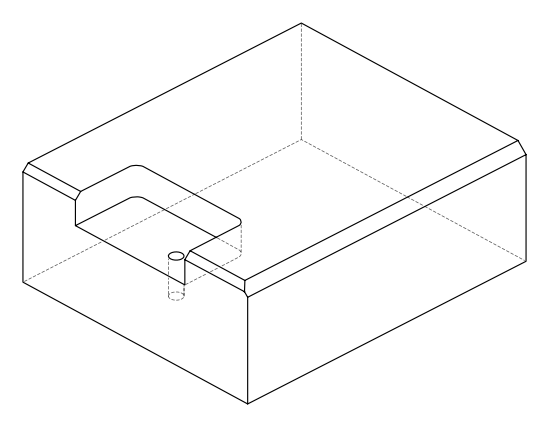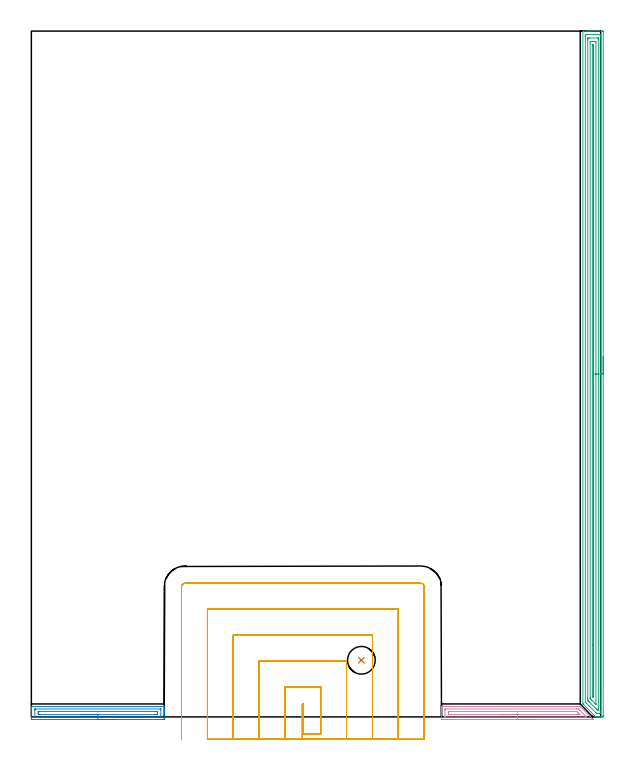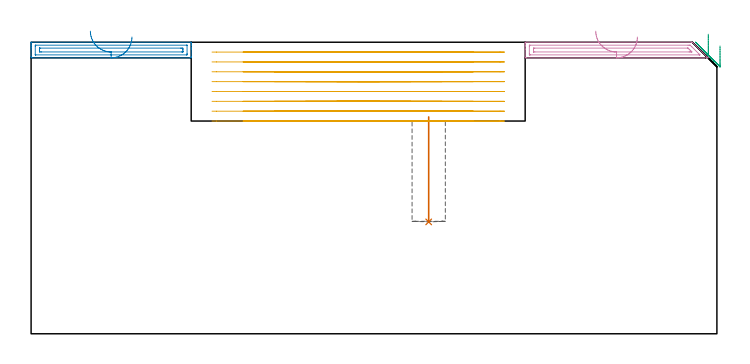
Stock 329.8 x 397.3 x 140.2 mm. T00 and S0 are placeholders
(PLAN: 5 operations, 2 tool changes, 48.1 min)
(1 INDEXABLE_INSERT_DRILL_BLIND_HOLE_FROM_SOLID | STEP1POCKET | NXT0302_003 | 0.21 min | 17302 mm3)
(2 AREA_MILL | FG_CHAMFER_SURFACE | UGT0205_001 | 2.05 min | 2299 mm3)
(3 AREA_MILL_1 | FG_CHAMFER_SURFACE_1 | UGT0205_001 | 15.98 min | 27811 mm3)
(4 AREA_MILL_2 | FG_CHAMFER_SURFACE_2 | UGT0205_001 | 2.23 min | 2309 mm3)
(5 MILL_SLOT | SLOT_PARTIAL_RECTANGULAR | UGT0201_094 | Follow Part, ap 5, ae 75% | 27.66 min | 522049 mm3)
(TOOL NXT0302_003 | Index. Insert Drill 16mm [880-D1600L20-05] | D16 PA176 FL80 Z2)
(TOOL UGT0205_001 | Chamfer Mill 20 x 3 x 45 deg. | D20 FL50 Z2)
(TOOL UGT0201_094 | End mill 20 mm | D20 FL38 Z4)
(OP 1 INDEXABLE_INSERT_DRILL_BLIND_HOLE_FROM_SOLID)
G17 G21 G94 G90
T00 M6
G54
G17 G0 G90 X191.2 Y32.8 S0 M3
G43 Z150.2 H1
G94 G81 G98 Z53.8 F250. R104.3
G80
M5
M2
(OP 2 AREA_MILL)
G17 G21 G94 G90
T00 M6
G54
G17 G0 G90 X48.5 Y-1.5 S1061 M3
G43 Z150.2 H0
Z142.7
G94 G1 X48.462 Z141.828 F250.
X48.348 Z140.964
X48.159 Z140.112
X47.897 Z139.28
X47.563 Z138.474
X47.16 Z137.7
X46.692 Z136.964
X46.16 Z136.272
X45.571 Z135.629
X44.928 Z135.04
X44.236 Z134.508
X43.5 Z134.04
X42.726 Z133.637
X41.92 Z133.303
X41.088 Z133.041
X40.236 Z132.852
X39.372 Z132.738
X38.5 Z132.7
X0.597 Y-1.499 Z132.701
X0.007 Y-1.491 Z132.705
X0.003 Y-1.473 Z132.724
X0. Y-0.878 Z133.319
Y2.697 Z136.891
Y3.288 Z137.485
Y3.59 Z137.787
Y4.182 Z138.378
Y4.484 Z138.679
Y5.089 Z139.288
Y5.579 Z139.778
X0.002 Y5.941 Z140.133
X0.005 Y5.975 Z140.166
X0.01 Y6.005 Z140.195
X0.147 Y6. Z140.2
X76.853
X76.99 Y6.005 Z140.195
X76.993 Y5.943 Z140.135
X77. Y5.579 Z139.778
Y5.089 Z139.288
Y4.484 Z138.679
Y3.288 Z137.485
Y2.697 Z136.891
X76.999 Y-0.878 Z133.319
X76.997 Y-1.473 Z132.724
X76.993 Y-1.491 Z132.706
X76.403 Y-1.5 Z132.7
X38.5
Y-0.086 Z134.114
X2.279 Y-0.085 Z134.115
X2.076 Y-0.082 Z134.118
X2.023 Y-0.079 Z134.121
X2.01 Y-0.069 Z134.131
X2.004 Y-0.038 Z134.162
X2.001 Y0.016 Z134.216
Y3.971 Z138.171
X2.007 Y4.484 Z138.684
X2.01 Y4.573 Z138.773
X2.178 Y4.582 Z138.782
X2.28 Y4.585 Z138.785
X74.721
X74.923 Y4.582 Z138.782
X74.977 Y4.579 Z138.779
X74.99 Y4.569 Z138.769
X74.996 Y4.538 Z138.738
X74.999 Y4.484 Z138.684
X75. Y0.529 Z134.729
X74.993 Y0.016 Z134.216
X74.99 Y-0.073 Z134.127
X74.822 Y-0.082 Z134.118
X74.72 Y-0.085 Z134.115
X38.5 Y-0.086 Z134.114
Y1.328 Z135.528
X5.056 Y1.329 Z135.529
X4.637
X4.164 Y1.333 Z135.533
X4.016 Y1.335 Z135.535
X4.006 Y1.639 Z135.839
X4.002 Y1.803 Z136.003
X4. Y1.967 Z136.167
Y2.697 Z136.897
Y2.861 Z137.061
X4.002 Y3.026 Z137.226
X4.007 Y3.135 Z137.335
X4.011 Y3.166 Z137.366
X4.018 Y3.168 Z137.368
X4.046 Y3.17 Z137.37
X4.164 Y3.171 Z137.371
X4.582
X71.944
X72.363
X72.836 Y3.167 Z137.367
X72.984 Y3.165 Z137.365
X72.994 Y2.861 Z137.061
X72.998 Y2.697 Z136.897
X73. Y2.533 Z136.733
Y1.803 Z136.003
Y1.639 Z135.839
X72.998 Y1.474 Z135.674
X72.993 Y1.365 Z135.565
X72.989 Y1.334 Z135.534
X72.982 Y1.332 Z135.532
X72.954 Y1.33 Z135.53
X72.836 Y1.329 Z135.529
X72.418 Y1.328 Z135.528
X38.5
X37.628 Z135.566
X36.764 Z135.68
X35.912 Z135.869
X35.08 Z136.131
X34.274 Z136.465
X33.5 Z136.868
X32.764 Z137.337
X32.072 Z137.868
X31.429 Z138.457
X30.84 Z139.101
X30.308 Z139.793
X29.84 Z140.528
X29.437 Z141.302
X29.103 Z142.108
X28.841 Z142.94
X28.652 Z143.792
X28.538 Z144.657
X28.5 Z145.528
G0 Z150.2
M5
M2
(OP 3 AREA_MILL_1)
G17 G21 G94 G90
T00 M6
G54
G17 G0 G90 X331.3 Y208.65 S1061 M3
G43 Z150.2 H0
Z138.4
G94 G1 Y208.612 Z137.528 F250.
Y208.498 Z136.663
Y208.309 Z135.812
Y208.047 Z134.98
Y207.713 Z134.174
Y207.31 Z133.4
Y206.842 Z132.664
Y206.31 Z131.972
Y205.721 Z131.329
Y205.078 Z130.74
Y204.386 Z130.208
Y203.65 Z129.74
Y202.876 Z129.337
Y202.07 Z129.003
Y201.238 Z128.741
Y200.386 Z128.552
Y199.522 Z128.438
Y198.65 Z128.4
Y0.955
X331.299 Y0.627 Z128.401
X331.294 Y0.068 Z128.403
X331.291 Y0.008 Z128.405
X330.737 Y0. Z128.959
X330.471 Z129.224
X329.847 Z129.847
X329.316 Z130.38
X328.958 Z130.738
X328.427 Z131.269
X328.068 Z131.626
X327.179 Z132.519
X327.009 Y0.002 Z132.688
X326.969 Y0.031 Z132.731
X326.67 Y0.329 Z133.028
X319.687 Y7.313 Z140.013
X319.61 Y7.392 Z140.089
X319.504 Y7.505 Z140.19
X319.5 Y7.779 Z140.2
Y397.12
X319.503 Y397.29 Z140.188
X319.546 Y397.293 Z140.146
X319.954 Y397.3 Z139.745
X320.236 Z139.464
X320.953 Z138.742
X322.201 Z137.496
X323.621 Z136.074
X330.737 Z128.961
X331.004 Y397.298 Z128.693
X331.292 Y397.29 Z128.406
X331.299 Y397.001 Z128.399
X331.3 Y198.65 Z128.4
X329.886 Z129.814
Y3.309
X329.884 Y2.415 Z129.816
X329.882 Y2.38 Z129.818
X329.847 Y2.01 Z129.853
X329.369 Y2.002 Z130.331
X328.068 Y2. Z131.632
X327.591 Y2.001 Z132.109
X327.489 Y2.006 Z132.211
X327.465 Y2.01 Z132.235
X327.42 Y2.042 Z132.28
X327.324 Y2.131 Z132.376
X327.179 Y2.271 Z132.521
X321.671 Y7.779 Z138.029
X320.953 Y8.509 Z138.747
X320.921 Y8.561 Z138.779
X320.917 Y8.635 Z138.783
X320.915 Y8.673 Z138.785
X320.914 Y393.991 Z138.786
X320.916 Y394.885 Z138.784
X320.918 Y394.92 Z138.782
X320.953 Y395.29 Z138.747
X321.431 Y395.298 Z138.269
X321.842 Y395.299 Z137.858
X322.319 Y395.3 Z137.381
X328.958 Y395.299 Z130.742
X329.436 Y395.298 Z130.264
X329.847 Y395.29 Z129.853
X329.882 Y394.885 Z129.818
X329.884 Y394.848 Z129.816
X329.886 Y393.991 Z129.814
Y198.65
X328.472 Z131.228
X328.471 Y5.097 Z131.229
X328.47 Y4.693 Z131.23
X328.467 Y4.203 Z131.233
X328.465 Y4.011 Z131.235
X328.266 Y4.005 Z131.434
X328.068 Y4.01 Z131.632
X327.885 Y4.026 Z131.815
X327.7 Y4.203 Z132.
X327.179 Y4.721 Z132.521
X326.802 Y5.097 Z132.898
X323.621 Y8.278 Z136.079
X323.226 Y8.673 Z136.474
X322.732 Y9.17 Z136.968
X322.339 Y9.567 Z137.361
X322.333 Y9.968 Z137.367
X322.33 Y10.461 Z137.37
X322.329 Y10.866 Z137.371
Y392.203
X322.33 Y392.607 Z137.37
X322.333 Y393.097 Z137.367
X322.335 Y393.29 Z137.365
X322.532 Y393.297 Z137.168
X322.732 Y393.299 Z136.968
X323.419 Y393.3 Z136.281
X328.271 Y393.299 Z131.429
X328.405 Y393.295 Z131.295
X328.453 Y393.29 Z131.247
X328.466 Y393.286 Z131.234
X328.467 Y393.279 Z131.233
X328.47 Y393.232 Z131.23
X328.471 Y393.097 Z131.229
X328.472 Y392.691 Z131.228
Y198.65
X327.057 Z132.643
Y7.779
X327.055 Y7.481 Z132.645
X327.052 Y7.333 Z132.648
X327.051 Y7.312 Z132.649
X327.03 Y7.328 Z132.67
X326.984 Y7.37 Z132.716
X326.57 Y7.779 Z133.13
X324.511 Y9.838 Z135.189
X323.889 Y10.461 Z135.811
X323.8 Y10.556 Z135.9
X323.75 Y10.611 Z135.95
X323.748 Y10.655 Z135.952
X323.745 Y10.847 Z135.955
X323.743 Y11.233 Z135.957
Y11.355
Y390.415
X323.747 Y391.182 Z135.953
X323.75 Y391.287 Z135.95
X323.85 Y391.291 Z135.85
X324.07 Y391.296 Z135.63
X324.511 Y391.3 Z135.189
X326.289 Z133.411
X326.733 Y391.296 Z132.967
X326.95 Y391.292 Z132.75
X327.05 Y391.288 Z132.65
X327.057 Y390.415 Z132.643
Y198.65
X325.643 Z134.057
Y11.355
X325.642 Y11.235 Z134.058
X325.641 Y11.207 Z134.059
X325.637 Y11.183 Z134.063
X325.635 Y11.175 Z134.065
X325.601 Y11.206 Z134.099
X325.443 Y11.355 Z134.257
X325.168 Y11.642 Z134.532
X325.164 Y11.713 Z134.536
X325.16 Y11.842 Z134.54
X325.158 Y12.005 Z134.542
X325.157 Y41.67 Z134.543
Y388.871
X325.159 Y389.116 Z134.541
X325.164 Y389.277 Z134.536
X325.165 Y389.292 Z134.535
X325.171 Y389.294 Z134.529
X325.191 Y389.298 Z134.509
X325.233 Y389.299 Z134.467
X325.4 Y389.298 Z134.3
X325.625 Y389.295 Z134.075
X325.637 Y389.284 Z134.063
X325.64 Y389.28 Z134.06
X325.643 Y388.627 Z134.057
Y388.382
Y198.65
Y197.778 Z134.095
Y196.914 Z134.209
Y196.062 Z134.398
Y195.23 Z134.66
Y194.424 Z134.994
Y193.65 Z135.397
Y192.914 Z135.865
Y192.222 Z136.396
Y191.579 Z136.986
Y190.99 Z137.629
Y190.458 Z138.321
Y189.99 Z139.057
Y189.587 Z139.831
Y189.253 Z140.637
Y188.991 Z141.469
Y188.802 Z142.32
Y188.688 Z143.185
Y188.65 Z144.057
G0 Z150.2
M5
M2
(OP 4 AREA_MILL_2)
G17 G21 G94 G90
T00 M6
G54
G17 G0 G90 X291.55 Y-1.5 S1061 M3
G43 Z150.2 H0
Z142.7
G94 G1 X291.512 Z141.828 F250.
X291.398 Z140.964
X291.209 Z140.112
X290.947 Z139.28
X290.613 Z138.474
X290.21 Z137.7
X289.741 Z136.964
X289.21 Z136.272
X288.621 Z135.629
X287.978 Z135.04
X287.286 Z134.509
X286.55 Z134.04
X285.776 Z133.637
X284.97 Z133.303
X284.138 Z133.041
X283.286 Z132.852
X282.422 Z132.738
X281.55 Z132.7
X238.219
X237.602 Y-1.497 Z132.701
X237.601 Y-1.496
X237.6 Y2.697 Z136.891
Y4.139 Z138.336
Y4.484 Z138.679
Y5.174 Z139.373
Y5.52 Z139.72
X237.607 Y5.935 Z140.127
X237.61 Y6.005 Z140.195
X237.768 Y6. Z140.2
X317.734
X318.005 Y5.994 Z140.192
X318.126 Y5.874 Z140.073
X318.175 Y5.825 Z140.025
X325.179 Y-1.178 Z133.021
X325.326 Y-1.325 Z132.872
X325.476 Y-1.48 Z132.718
X325.483 Y-1.494 Z132.703
X325.476 Y-1.499 Z132.699
X281.55 Y-1.5 Z132.7
Y-0.086 Z134.114
X240.006 Y-0.085 Z134.115
X239.904 Y-0.084 Z134.116
X239.702 Y-0.079 Z134.121
X239.609 Y-0.071 Z134.129
X239.606 Y-0.042 Z134.158
X239.604 Y0.016 Z134.216
X239.6 Y0.421 Z134.621
X239.601 Y3.995 Z138.195
X239.608 Y4.484 Z138.684
X239.61 Y4.579 Z138.779
X239.803 Y4.583 Z138.783
X239.905 Y4.585 Z138.785
X315.947 Y4.586 Z138.786
X316.74 Y4.584 Z138.784
X316.84 Y4.582 Z138.782
X316.937 Y4.579 Z138.779
X317.054 Y4.484 Z138.684
X317.734 Y3.816 Z138.016
X321.307 Y0.243 Z134.443
X321.53 Y0.016 Z134.216
X321.602 Y-0.063 Z134.137
X321.615 Y-0.079 Z134.121
X321.577 Y-0.081 Z134.119
X321.51 Y-0.084 Z134.116
X321.408 Y-0.085 Z134.115
X321.307 Y-0.086 Z134.114
X281.55
Y1.328 Z135.528
X242.267 Y1.329 Z135.529
X241.793 Y1.331 Z135.531
X241.636 Y1.334 Z135.534
X241.616 Y1.335 Z135.535
X241.61 Y1.38 Z135.58
X241.605 Y1.482 Z135.682
X241.601 Y1.61 Z135.81
Y2.697 Z136.897
X241.602 Y2.887 Z137.087
X241.61 Y3.082 Z137.282
X241.624 Y3.165 Z137.365
X241.675 Y3.167 Z137.367
X241.793 Y3.169 Z137.369
X242.212 Y3.171 Z137.371
X315.709
X315.828 Y3.17 Z137.37
X315.887 Y3.167 Z137.367
X315.913 Y3.165 Z137.365
X315.947 Y3.145 Z137.345
X316.401 Y2.697 Z136.897
X316.84 Y2.261 Z136.461
X317.297 Y1.803 Z136.003
X317.734 Y1.362 Z135.562
X317.753 Y1.336 Z135.536
X317.734 Y1.335 Z135.535
X317.313 Y1.33 Z135.53
X316.84 Y1.329 Z135.529
X316.421
X281.55 Y1.328 Z135.528
X280.678 Z135.567
X279.813 Z135.68
X278.962 Z135.869
X278.13 Z136.132
X277.324 Z136.465
X276.55 Z136.868
X275.814 Z137.337
X275.122 Z137.868
X274.479 Z138.457
X273.89 Z139.101
X273.358 Z139.793
X272.89 Z140.528
X272.487 Z141.302
X272.153 Z142.108
X271.891 Z142.94
X271.702 Z143.792
X271.588 Z144.657
X271.55 Z145.528
G0 Z150.2
M5
M2
(OP 5 MILL_SLOT)
G17 G21 G94 G90
T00 M6
G54
G17 G0 G90 X157. Y-13. S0 M3
G43 Z150.2 H0
Z135.462
G94 G1 Y-10. F250.
Y7.4 F500.
X157.6
Y-10.
X167.6
Y17.4
X147.
Y-10.
Y-13. F250.
X182.6
Y-10.
Y32.4 F500.
X132.
Y-10.
Y-13. F250.
X197.6
Y-10.
Y47.4 F500.
X117.
Y-10.
Y-13. F250.
X212.6
Y-10.
Y62.4 F500.
X102.
Y-10.
Y-13. F250.
X227.6
Y-10.
Y75.3 F500.
G3 X225.5 Y77.4 R2.1
G1 X89.1
G3 X87. Y75.3 R2.1
G1 Y-10.
Y-13. F250.
G0 X157. Z130.725
G1 Y-10.
Y7.4 F500.
X157.6
Y-10.
X167.6
Y17.4
X147.
Y-10.
Y-13. F250.
X182.6
Y-10.
Y32.4 F500.
X132.
Y-10.
Y-13. F250.
X197.6
Y-10.
Y47.4 F500.
X117.
Y-10.
Y-13. F250.
X212.6
Y-10.
Y62.4 F500.
X102.
Y-10.
Y-13. F250.
X227.6
Y-10.
Y75.3 F500.
G3 X225.5 Y77.4 R2.1
G1 X89.1
G3 X87. Y75.3 R2.1
G1 Y-10.
Y-13. F250.
G0 X157. Z125.987
G1 Y-10.
Y7.4 F500.
X157.6
Y-10.
X167.6
Y17.4
X147.
Y-10.
Y-13. F250.
X182.6
Y-10.
Y32.4 F500.
X132.
Y-10.
Y-13. F250.
X197.6
Y-10.
Y47.4 F500.
X117.
Y-10.
Y-13. F250.
X212.6
Y-10.
Y62.4 F500.
X102.
Y-10.
Y-13. F250.
X227.6
Y-10.
Y75.3 F500.
G3 X225.5 Y77.4 R2.1
G1 X89.1
G3 X87. Y75.3 R2.1
G1 Y-10.
Y-13. F250.
G0 X157. Z121.25
G1 Y-10.
Y7.4 F500.
X157.6
Y-10.
X167.6
Y17.4
X147.
Y-10.
Y-13. F250.
X182.6
Y-10.
Y32.4 F500.
X132.
Y-10.
Y-13. F250.
X197.6
Y-10.
Y47.4 F500.
X117.
Y-10.
Y-13. F250.
X212.6
Y-10.
Y62.4 F500.
X102.
Y-10.
Y-13. F250.
X227.6
Y-10.
Y75.3 F500.
G3 X225.5 Y77.4 R2.1
G1 X89.1
G3 X87. Y75.3 R2.1
G1 Y-10.
Y-13. F250.
G0 X157. Z116.512
G1 Y-10.
Y7.4 F500.
X157.6
Y-10.
X167.6
Y17.4
X147.
Y-10.
Y-13. F250.
X182.6
Y-10.
Y32.4 F500.
X132.
Y-10.
Y-13. F250.
X197.6
Y-10.
Y47.4 F500.
X117.
Y-10.
Y-13. F250.
X212.6
Y-10.
Y62.4 F500.
X102.
Y-10.
Y-13. F250.
X227.6
Y-10.
Y75.3 F500.
G3 X225.5 Y77.4 R2.1
G1 X89.1
G3 X87. Y75.3 R2.1
G1 Y-10.
Y-13. F250.
G0 X157. Z111.775
G1 Y-10.
Y7.4 F500.
X157.6
Y-10.
X167.6
Y17.4
X147.
Y-10.
Y-13. F250.
X182.6
Y-10.
Y32.4 F500.
X132.
Y-10.
Y-13. F250.
X197.6
Y-10.
Y47.4 F500.
X117.
Y-10.
Y-13. F250.
X212.6
Y-10.
Y62.4 F500.
X102.
Y-10.
Y-13. F250.
X227.6
Y-10.
Y75.3 F500.
G3 X225.5 Y77.4 R2.1
G1 X89.1
G3 X87. Y75.3 R2.1
G1 Y-10.
Y-13. F250.
G0 X157. Z107.037
G1 Y-10.
Y7.4 F500.
X157.6
Y-10.
X167.6
Y17.4
X147.
Y-10.
Y-13. F250.
X182.6
Y-10.
Y32.4 F500.
X132.
Y-10.
Y-13. F250.
X197.6
Y-10.
Y47.4 F500.
X117.
Y-10.
Y-13. F250.
X212.6
Y-10.
Y62.4 F500.
X102.
Y-10.
Y-13. F250.
X227.6
Y-10.
Y75.3 F500.
G3 X225.5 Y77.4 R2.1
G1 X89.1
G3 X87. Y75.3 R2.1
G1 Y-10.
Y-13. F250.
G0 X157. Z102.3
G1 Y-10.
Y7.4 F500.
X157.6
Y-10.
X167.6
Y17.4
X147.
Y-10.
Y-13. F250.
X182.6
Y-10.
Y32.4 F500.
X132.
Y-10.
Y-13. F250.
X197.6
Y-10.
Y47.4 F500.
X117.
Y-10.
Y-13. F250.
X212.6
Y-10.
Y62.4 F500.
X102.
Y-10.
Y-13. F250.
X227.6
Y-10.
Y75.3 F500.
G3 X225.5 Y77.4 R2.1
G1 X89.1
G3 X87. Y75.3 R2.1
G1 Y-10.
Y-13. F250.
G0 Z150.2
M5
M2
